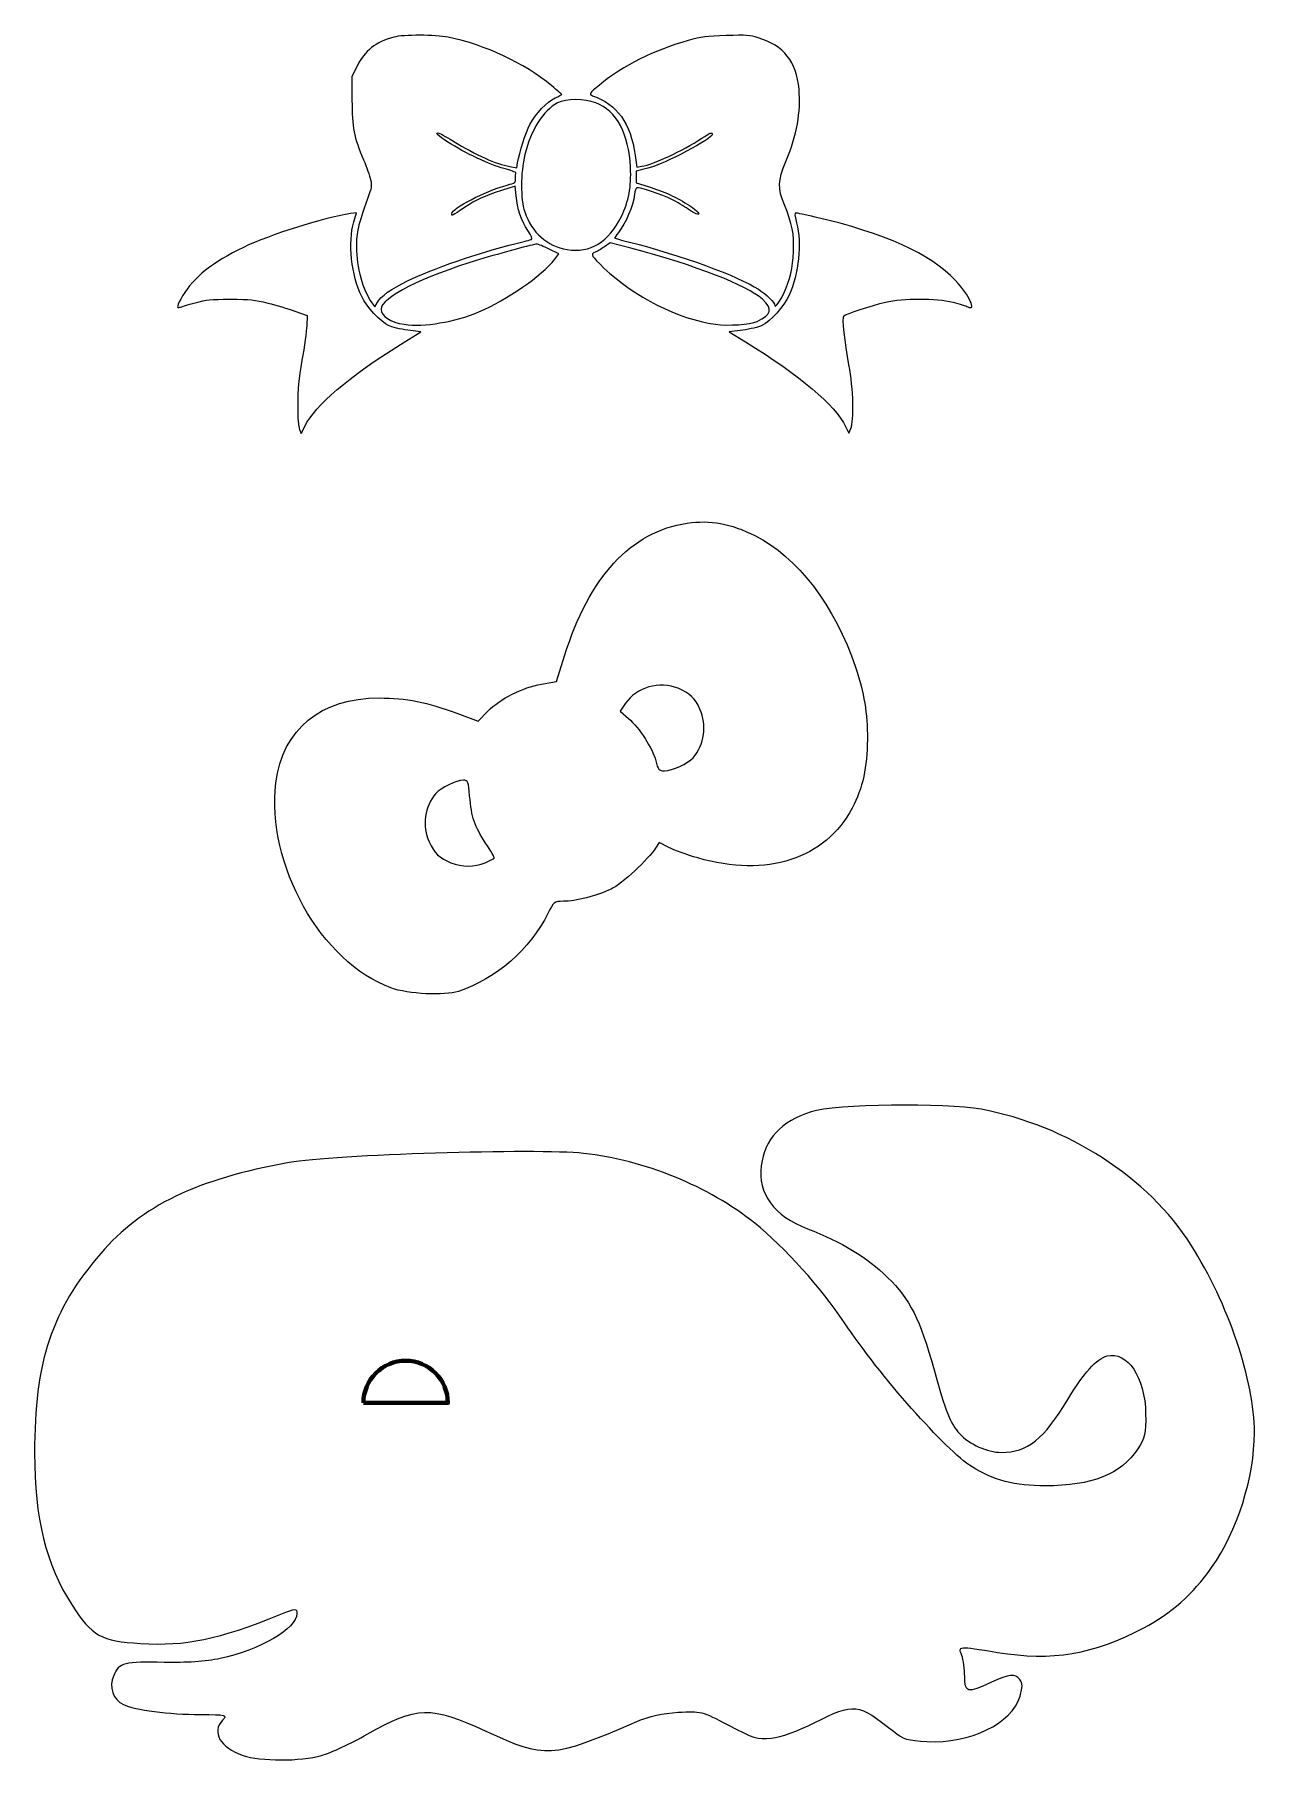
# Model space of a CAD drawing. Header units: centimetres. Extents: x -7.3 to 8.4, y -9.5 to 12.7.
import ezdxf

# ---------------------------------------------------------------- set-up
doc = ezdxf.new("R2010")
doc.units = ezdxf.units.CM
doc.header["$MEASUREMENT"] = 0
doc.layers.add('Layer 1', color=7, linetype='Continuous')

msp = doc.modelspace()

# ---------------------------------------------------------------- linework, layer by layer
at = {"layer": 'Layer 1'}
for points, knots in [([(-2.94822, 9.23279), (-3.06965, 9.40509), (-3.14702, 9.68537), (-3.14752, 9.95472), (-3.14752, 9.95472), (-3.14787, 10.14952), (-3.13085, 10.22317), (-3.00414, 10.57496), (-3.00414, 10.57496), (-2.95246, 10.71844), (-2.9491, 10.73989), (-2.96576, 10.82), (-2.96576, 10.82), (-2.9758, 10.86829), (-3.01629, 10.98334), (-3.05574, 11.07568), (-3.05574, 11.07568), (-3.18118, 11.36929), (-3.20503, 11.49138), (-3.20549, 11.84251), (-3.20549, 11.84251), (-3.20549, 11.84251), (-3.2059, 12.14912), (-3.2059, 12.14912), (-3.2059, 12.14912), (-3.2059, 12.14912), (-3.13999, 12.28252), (-3.13999, 12.28252), (-3.13999, 12.28252), (-3.04222, 12.48042), (-2.89822, 12.59433), (-2.66854, 12.65547), (-2.66854, 12.65547), (-2.54275, 12.68896), (-2.13239, 12.688), (-1.96699, 12.65384), (-1.96699, 12.65384), (-1.48191, 12.55364), (-0.99396, 12.32483), (-0.63321, 12.02839), (-0.63321, 12.02839), (-0.56354, 11.97114), (-0.50654, 11.92147), (-0.50654, 11.91801), (-0.50654, 11.91801), (-0.50654, 11.91455), (-0.54389, 11.89433), (-0.58953, 11.87307), (-0.58953, 11.87307), (-0.69994, 11.82166), (-0.83746, 11.67645), (-0.91441, 11.53001), (-0.91441, 11.53001), (-0.97304, 11.41844), (-1.05018, 11.17889), (-1.07348, 11.03604), (-1.07348, 11.03604), (-1.07348, 11.03604), (-1.08377, 10.97297), (-1.08377, 10.97297), (-1.08377, 10.97297), (-1.08377, 10.97297), (-1.17409, 10.98939), (-1.17409, 10.98939), (-1.17409, 10.98939), (-1.35201, 11.02173), (-1.60052, 11.13383), (-1.90683, 11.31992), (-1.90683, 11.31992), (-1.99955, 11.37625), (-2.08408, 11.42234), (-2.09467, 11.42234), (-2.09467, 11.42234), (-2.13873, 11.42234), (-2.10595, 11.39109), (-1.9703, 11.30379), (-1.9703, 11.30379), (-1.75148, 11.16295), (-1.42475, 11.00819), (-1.24908, 10.96217), (-1.24908, 10.96217), (-1.1626, 10.93951), (-1.0938, 10.91585), (-1.0962, 10.90959), (-1.0962, 10.90959), (-1.0986, 10.90333), (-1.10057, 10.87172), (-1.10057, 10.83936), (-1.10057, 10.83936), (-1.10057, 10.78202), (-1.10338, 10.77974), (-1.20977, 10.75048), (-1.20977, 10.75048), (-1.49712, 10.67145), (-1.92174, 10.45089), (-1.92174, 10.38066), (-1.92174, 10.38066), (-1.92174, 10.35104), (-1.92653, 10.34868), (-1.75576, 10.46245), (-1.75576, 10.46245), (-1.60484, 10.563), (-1.50878, 10.60704), (-1.2817, 10.6798), (-1.2817, 10.6798), (-1.2817, 10.6798), (-1.10465, 10.73653), (-1.10465, 10.73653), (-1.10465, 10.73653), (-1.10465, 10.73653), (-1.09308, 10.61208), (-1.09308, 10.61208), (-1.09308, 10.61208), (-1.07776, 10.44732), (-1.02643, 10.29511), (-0.94227, 10.16489), (-0.94227, 10.16489), (-0.89595, 10.09322), (-0.88061, 10.056), (-0.8953, 10.05092), (-0.8953, 10.05092), (-0.9073, 10.04677), (-0.99574, 10.02371), (-1.09183, 9.99968), (-1.09183, 9.99968), (-1.57095, 9.87983), (-2.17295, 9.67222), (-2.48955, 9.51765), (-2.48955, 9.51765), (-2.70413, 9.41289), (-2.82862, 9.32307), (-2.88286, 9.23388), (-2.88286, 9.23388), (-2.88286, 9.23388), (-2.91348, 9.18354), (-2.91348, 9.18354), (-2.91348, 9.18354), (-2.91348, 9.18354), (-2.94821, 9.23281), (-2.94821, 9.23281), (-2.94821, 9.23281), (-2.94821, 9.23281), (-2.94822, 9.23279), (-2.94822, 9.23279)], [0, 0, 0, 0, 0.02702703, 0.02702703, 0.02702703, 0.02702703, 0.05405405, 0.05405405, 0.05405405, 0.05405405, 0.08108108, 0.08108108, 0.08108108, 0.08108108, 0.10810811, 0.10810811, 0.10810811, 0.10810811, 0.13513514, 0.13513514, 0.13513514, 0.13513514, 0.16216216, 0.16216216, 0.16216216, 0.16216216, 0.18918919, 0.18918919, 0.18918919, 0.18918919, 0.21621622, 0.21621622, 0.21621622, 0.21621622, 0.24324324, 0.24324324, 0.24324324, 0.24324324, 0.27027027, 0.27027027, 0.27027027, 0.27027027, 0.2972973, 0.2972973, 0.2972973, 0.2972973, 0.32432432, 0.32432432, 0.32432432, 0.32432432, 0.35135135, 0.35135135, 0.35135135, 0.35135135, 0.37837838, 0.37837838, 0.37837838, 0.37837838, 0.40540541, 0.40540541, 0.40540541, 0.40540541, 0.43243243, 0.43243243, 0.43243243, 0.43243243, 0.45945946, 0.45945946, 0.45945946, 0.45945946, 0.48648649, 0.48648649, 0.48648649, 0.48648649, 0.51351351, 0.51351351, 0.51351351, 0.51351351, 0.54054054, 0.54054054, 0.54054054, 0.54054054, 0.56756757, 0.56756757, 0.56756757, 0.56756757, 0.59459459, 0.59459459, 0.59459459, 0.59459459, 0.62162162, 0.62162162, 0.62162162, 0.62162162, 0.64864865, 0.64864865, 0.64864865, 0.64864865, 0.67567568, 0.67567568, 0.67567568, 0.67567568, 0.7027027, 0.7027027, 0.7027027, 0.7027027, 0.72972973, 0.72972973, 0.72972973, 0.72972973, 0.75675676, 0.75675676, 0.75675676, 0.75675676, 0.78378378, 0.78378378, 0.78378378, 0.78378378, 0.81081081, 0.81081081, 0.81081081, 0.81081081, 0.83783784, 0.83783784, 0.83783784, 0.83783784, 0.86486486, 0.86486486, 0.86486486, 0.86486486, 0.89189189, 0.89189189, 0.89189189, 0.89189189, 0.91891892, 0.91891892, 0.91891892, 0.91891892, 0.94594595, 0.94594595, 0.94594595, 0.94594595, 1, 1, 1, 1]), ([(2.23687, 9.19847), (2.23619, 9.23576), (2.1287, 9.34402), (2.02814, 9.40871), (2.02814, 9.40871), (1.75877, 9.582), (1.02409, 9.85067), (0.36709, 10.01615), (0.36709, 10.01615), (0.26622, 10.04156), (0.18092, 10.06512), (0.17752, 10.06852), (0.17752, 10.06852), (0.17412, 10.07192), (0.19522, 10.10471), (0.22442, 10.14138), (0.22442, 10.14138), (0.31938, 10.26067), (0.41006, 10.47535), (0.43147, 10.63159), (0.43147, 10.63159), (0.43731, 10.67421), (0.45078, 10.71241), (0.4614, 10.71649), (0.4614, 10.71649), (0.49027, 10.72757), (0.78812, 10.62706), (0.91297, 10.56412), (0.91297, 10.56412), (0.97306, 10.53382), (1.067, 10.47866), (1.12172, 10.44154), (1.12172, 10.44154), (1.17645, 10.40442), (1.22952, 10.37405), (1.23965, 10.37405), (1.23965, 10.37405), (1.2841, 10.37405), (1.24954, 10.41199), (1.13679, 10.48694), (1.13679, 10.48694), (0.98389, 10.58859), (0.80327, 10.67203), (0.60727, 10.73157), (0.60727, 10.73157), (0.60727, 10.73157), (0.45439, 10.77801), (0.45439, 10.77801), (0.45439, 10.77801), (0.45439, 10.77801), (0.45439, 10.85293), (0.45439, 10.85293), (0.45439, 10.85293), (0.45439, 10.85293), (0.45439, 10.92785), (0.45439, 10.92785), (0.45439, 10.92785), (0.45439, 10.92785), (0.60223, 10.96691), (0.60223, 10.96691), (0.60223, 10.96691), (0.82304, 11.02524), (1.4328, 11.34652), (1.4328, 11.40453), (1.4328, 11.40453), (1.4328, 11.43452), (1.40753, 11.4251), (1.29789, 11.35424), (1.29789, 11.35424), (1.04217, 11.18896), (0.67388, 11.0162), (0.52729, 10.99276), (0.52729, 10.99276), (0.52729, 10.99276), (0.46019, 10.98203), (0.46019, 10.98203), (0.46019, 10.98203), (0.46019, 10.98203), (0.43936, 11.13091), (0.43936, 11.13091), (0.43936, 11.13091), (0.3806, 11.55092), (0.20828, 11.79261), (-0.10906, 11.90011), (-0.10906, 11.90011), (-0.1588, 11.91696), (-0.14586, 11.93747), (-0.0217, 12.03855), (-0.0217, 12.03855), (0.28689, 12.28977), (0.68873, 12.49127), (1.12175, 12.61193), (1.12175, 12.61193), (1.29639, 12.6606), (1.353, 12.66797), (1.61093, 12.67563), (1.61093, 12.67563), (1.87274, 12.68341), (1.9148, 12.68054), (2.02151, 12.64764), (2.02151, 12.64764), (2.35358, 12.54526), (2.51752, 12.33939), (2.54852, 11.98584), (2.54852, 11.98584), (2.57433, 11.69149), (2.52117, 11.39731), (2.38039, 11.05545), (2.38039, 11.05545), (2.27455, 10.79844), (2.27176, 10.71416), (2.36179, 10.49524), (2.36179, 10.49524), (2.46223, 10.25101), (2.48682, 10.12245), (2.47624, 9.89685), (2.47624, 9.89685), (2.46612, 9.68107), (2.43181, 9.52823), (2.35783, 9.36945), (2.35783, 9.36945), (2.30677, 9.25986), (2.23755, 9.16202), (2.23688, 9.19849), (2.23688, 9.19849), (2.23688, 9.19849), (2.23687, 9.19847), (2.23687, 9.19847)], [0, 0, 0, 0, 0.03030303, 0.03030303, 0.03030303, 0.03030303, 0.06060606, 0.06060606, 0.06060606, 0.06060606, 0.09090909, 0.09090909, 0.09090909, 0.09090909, 0.12121212, 0.12121212, 0.12121212, 0.12121212, 0.15151515, 0.15151515, 0.15151515, 0.15151515, 0.18181818, 0.18181818, 0.18181818, 0.18181818, 0.21212121, 0.21212121, 0.21212121, 0.21212121, 0.24242424, 0.24242424, 0.24242424, 0.24242424, 0.27272727, 0.27272727, 0.27272727, 0.27272727, 0.3030303, 0.3030303, 0.3030303, 0.3030303, 0.33333333, 0.33333333, 0.33333333, 0.33333333, 0.36363636, 0.36363636, 0.36363636, 0.36363636, 0.39393939, 0.39393939, 0.39393939, 0.39393939, 0.42424242, 0.42424242, 0.42424242, 0.42424242, 0.45454545, 0.45454545, 0.45454545, 0.45454545, 0.48484848, 0.48484848, 0.48484848, 0.48484848, 0.51515152, 0.51515152, 0.51515152, 0.51515152, 0.54545455, 0.54545455, 0.54545455, 0.54545455, 0.57575758, 0.57575758, 0.57575758, 0.57575758, 0.60606061, 0.60606061, 0.60606061, 0.60606061, 0.63636364, 0.63636364, 0.63636364, 0.63636364, 0.66666667, 0.66666667, 0.66666667, 0.66666667, 0.6969697, 0.6969697, 0.6969697, 0.6969697, 0.72727273, 0.72727273, 0.72727273, 0.72727273, 0.75757576, 0.75757576, 0.75757576, 0.75757576, 0.78787879, 0.78787879, 0.78787879, 0.78787879, 0.81818182, 0.81818182, 0.81818182, 0.81818182, 0.84848485, 0.84848485, 0.84848485, 0.84848485, 0.87878788, 0.87878788, 0.87878788, 0.87878788, 0.90909091, 0.90909091, 0.90909091, 0.90909091, 0.93939394, 0.93939394, 0.93939394, 0.93939394, 1, 1, 1, 1]), ([(-0.43667, 9.9213), (-0.69772, 9.96627), (-0.88884, 10.13639), (-0.98155, 10.4063), (-0.98155, 10.4063), (-1.03814, 10.57105), (-1.03748, 10.90474), (-0.98011, 11.14278), (-0.98011, 11.14278), (-0.90314, 11.46209), (-0.74565, 11.71123), (-0.55897, 11.80896), (-0.55897, 11.80896), (-0.44908, 11.86649), (-0.21124, 11.86686), (-0.0672, 11.80972), (-0.0672, 11.80972), (0.2029, 11.70258), (0.35598, 11.4168), (0.37916, 10.97645), (0.37916, 10.97645), (0.39219, 10.7288), (0.35738, 10.54105), (0.26262, 10.34782), (0.26262, 10.34782), (0.10056, 10.01737), (-0.14058, 9.87029), (-0.43667, 9.9213)], [0, 0, 0, 0, 0.125, 0.125, 0.125, 0.125, 0.25, 0.25, 0.25, 0.25, 0.375, 0.375, 0.375, 0.375, 0.5, 0.5, 0.5, 0.5, 0.625, 0.625, 0.625, 0.625, 0.75, 0.75, 0.75, 0.75, 1, 1, 1, 1]), ([(-3.88109, 7.60479), (-3.89634, 7.64004), (-3.90376, 7.74301), (-3.90374, 7.91928), (-3.90374, 7.91928), (-3.90372, 8.13464), (-3.89394, 8.2374), (-3.84883, 8.49584), (-3.84883, 8.49584), (-3.81864, 8.66881), (-3.79142, 8.86888), (-3.78833, 8.94045), (-3.78833, 8.94045), (-3.78833, 8.94045), (-3.78272, 9.07057), (-3.78272, 9.07057), (-3.78272, 9.07057), (-3.78272, 9.07057), (-3.93984, 9.12706), (-3.93984, 9.12706), (-3.93984, 9.12706), (-4.02625, 9.15813), (-4.18344, 9.20529), (-4.28914, 9.23186), (-4.28914, 9.23186), (-4.4602, 9.27486), (-4.51302, 9.28019), (-4.76961, 9.28031), (-4.76961, 9.28031), (-5.02729, 9.28042), (-5.07551, 9.27559), (-5.22387, 9.23457), (-5.22387, 9.23457), (-5.31516, 9.20933), (-5.40361, 9.1833), (-5.42042, 9.17672), (-5.42042, 9.17672), (-5.46827, 9.15799), (-5.45806, 9.201), (-5.38548, 9.3239), (-5.38548, 9.3239), (-5.24641, 9.55937), (-4.99503, 9.75997), (-4.60252, 9.94872), (-4.60252, 9.94872), (-4.26532, 10.11087), (-3.58005, 10.32668), (-3.22081, 10.38386), (-3.22081, 10.38386), (-3.22081, 10.38386), (-3.14836, 10.39539), (-3.14836, 10.39539), (-3.14836, 10.39539), (-3.14836, 10.39539), (-3.18303, 10.27551), (-3.18303, 10.27551), (-3.18303, 10.27551), (-3.25851, 10.01456), (-3.21301, 9.58739), (-3.08073, 9.31502), (-3.08073, 9.31502), (-3.01916, 9.18825), (-2.83574, 8.99053), (-2.73401, 8.94129), (-2.73401, 8.94129), (-2.69045, 8.9202), (-2.58475, 8.89516), (-2.48805, 8.88301), (-2.48805, 8.88301), (-2.48805, 8.88301), (-2.31848, 8.86171), (-2.31848, 8.86171), (-2.31848, 8.86171), (-2.31848, 8.86171), (-2.58012, 8.69903), (-2.58012, 8.69903), (-2.58012, 8.69903), (-3.24944, 8.28287), (-3.67952, 7.91497), (-3.81299, 7.6444), (-3.81299, 7.6444), (-3.81299, 7.6444), (-3.85839, 7.55236), (-3.85839, 7.55236), (-3.85839, 7.55236), (-3.85839, 7.55236), (-3.88106, 7.60478), (-3.88106, 7.60478), (-3.88106, 7.60478), (-3.88106, 7.60478), (-3.88109, 7.60479), (-3.88109, 7.60479)], [0, 0, 0, 0, 0.04166667, 0.04166667, 0.04166667, 0.04166667, 0.08333333, 0.08333333, 0.08333333, 0.08333333, 0.125, 0.125, 0.125, 0.125, 0.16666667, 0.16666667, 0.16666667, 0.16666667, 0.20833333, 0.20833333, 0.20833333, 0.20833333, 0.25, 0.25, 0.25, 0.25, 0.29166667, 0.29166667, 0.29166667, 0.29166667, 0.33333333, 0.33333333, 0.33333333, 0.33333333, 0.375, 0.375, 0.375, 0.375, 0.41666667, 0.41666667, 0.41666667, 0.41666667, 0.45833333, 0.45833333, 0.45833333, 0.45833333, 0.5, 0.5, 0.5, 0.5, 0.54166667, 0.54166667, 0.54166667, 0.54166667, 0.58333333, 0.58333333, 0.58333333, 0.58333333, 0.625, 0.625, 0.625, 0.625, 0.66666667, 0.66666667, 0.66666667, 0.66666667, 0.70833333, 0.70833333, 0.70833333, 0.70833333, 0.75, 0.75, 0.75, 0.75, 0.79166667, 0.79166667, 0.79166667, 0.79166667, 0.83333333, 0.83333333, 0.83333333, 0.83333333, 0.875, 0.875, 0.875, 0.875, 0.91666667, 0.91666667, 0.91666667, 0.91666667, 1, 1, 1, 1]), ([(3.14747, 7.64255), (3.01431, 7.91751), (2.56573, 8.29757), (1.86084, 8.73268), (1.86084, 8.73268), (1.86084, 8.73268), (1.65118, 8.8621), (1.65118, 8.8621), (1.65118, 8.8621), (1.65118, 8.8621), (1.82349, 8.88366), (1.82349, 8.88366), (1.82349, 8.88366), (1.92194, 8.89598), (2.02824, 8.92092), (2.07146, 8.94184), (2.07146, 8.94184), (2.18311, 8.99589), (2.35369, 9.1873), (2.42073, 9.33378), (2.42073, 9.33378), (2.54706, 9.60978), (2.58721, 9.99628), (2.51746, 10.26484), (2.51746, 10.26484), (2.49137, 10.36529), (2.48936, 10.39151), (2.50776, 10.39151), (2.50776, 10.39151), (2.52053, 10.39151), (2.63178, 10.36809), (2.75499, 10.33947), (2.75499, 10.33947), (3.65619, 10.13012), (4.23743, 9.86703), (4.56249, 9.52132), (4.56249, 9.52132), (4.74112, 9.33134), (4.83991, 9.12042), (4.72027, 9.18445), (4.72027, 9.18445), (4.70055, 9.195), (4.61519, 9.22092), (4.53057, 9.24205), (4.53057, 9.24205), (4.31261, 9.29647), (3.88873, 9.29662), (3.65952, 9.24236), (3.65952, 9.24236), (3.48872, 9.20192), (3.14711, 9.09026), (3.12425, 9.0674), (3.12425, 9.0674), (3.10376, 9.04691), (3.13788, 8.72654), (3.19164, 8.43471), (3.19164, 8.43471), (3.24809, 8.12828), (3.25971, 7.71612), (3.21472, 7.61636), (3.21472, 7.61636), (3.21472, 7.61636), (3.18841, 7.55802), (3.18841, 7.55802), (3.18841, 7.55802), (3.18841, 7.55802), (3.14747, 7.64256), (3.14747, 7.64256), (3.14747, 7.64256), (3.14747, 7.64256), (3.14747, 7.64255), (3.14747, 7.64255)], [0, 0, 0, 0, 0.05263158, 0.05263158, 0.05263158, 0.05263158, 0.10526316, 0.10526316, 0.10526316, 0.10526316, 0.15789474, 0.15789474, 0.15789474, 0.15789474, 0.21052632, 0.21052632, 0.21052632, 0.21052632, 0.26315789, 0.26315789, 0.26315789, 0.26315789, 0.31578947, 0.31578947, 0.31578947, 0.31578947, 0.36842105, 0.36842105, 0.36842105, 0.36842105, 0.42105263, 0.42105263, 0.42105263, 0.42105263, 0.47368421, 0.47368421, 0.47368421, 0.47368421, 0.52631579, 0.52631579, 0.52631579, 0.52631579, 0.57894737, 0.57894737, 0.57894737, 0.57894737, 0.63157895, 0.63157895, 0.63157895, 0.63157895, 0.68421053, 0.68421053, 0.68421053, 0.68421053, 0.73684211, 0.73684211, 0.73684211, 0.73684211, 0.78947368, 0.78947368, 0.78947368, 0.78947368, 0.84210526, 0.84210526, 0.84210526, 0.84210526, 0.89473684, 0.89473684, 0.89473684, 0.89473684, 1, 1, 1, 1]), ([(1.47137, 8.95898), (0.99065, 9.02621), (0.43347, 9.30762), (0.03826, 9.68278), (0.03826, 9.68278), (-0.12461, 9.83738), (-0.13863, 9.86197), (-0.07728, 9.8853), (-0.07728, 9.8853), (-0.05181, 9.89498), (0.00231, 9.9268), (0.04297, 9.95601), (0.04297, 9.95601), (0.04297, 9.95601), (0.11691, 10.00911), (0.11691, 10.00911), (0.11691, 10.00911), (0.11691, 10.00911), (0.38485, 9.93773), (0.38485, 9.93773), (0.38485, 9.93773), (1.23163, 9.71213), (1.87542, 9.462), (2.07794, 9.27991), (2.07794, 9.27991), (2.21338, 9.15814), (2.19383, 9.07746), (2.00908, 8.99574), (2.00908, 8.99574), (1.91568, 8.95442), (1.63913, 8.93552), (1.47136, 8.95898), (1.47136, 8.95898), (1.47136, 8.95898), (1.47137, 8.95898), (1.47137, 8.95898)], [0, 0, 0, 0, 0.1, 0.1, 0.1, 0.1, 0.2, 0.2, 0.2, 0.2, 0.3, 0.3, 0.3, 0.3, 0.4, 0.4, 0.4, 0.4, 0.5, 0.5, 0.5, 0.5, 0.6, 0.6, 0.6, 0.6, 0.7, 0.7, 0.7, 0.7, 0.8, 0.8, 0.8, 0.8, 1, 1, 1, 1]), ([(-2.53325, 8.95799), (-2.71367, 8.98471), (-2.83027, 9.06114), (-2.83027, 9.15268), (-2.83027, 9.15268), (-2.83027, 9.30268), (-2.31122, 9.56457), (-1.56358, 9.79181), (-1.56358, 9.79181), (-1.28087, 9.87774), (-0.86437, 9.98967), (-0.82735, 9.98967), (-0.82735, 9.98967), (-0.80964, 9.98967), (-0.73799, 9.96143), (-0.66813, 9.92691), (-0.66813, 9.92691), (-0.66813, 9.92691), (-0.54111, 9.86415), (-0.54111, 9.86415), (-0.54111, 9.86415), (-0.54111, 9.86415), (-0.59563, 9.79531), (-0.59563, 9.79531), (-0.59563, 9.79531), (-0.76806, 9.5776), (-1.20238, 9.27699), (-1.57373, 9.11833), (-1.57373, 9.11833), (-1.8806, 8.98722), (-2.27998, 8.92049), (-2.53326, 8.958), (-2.53326, 8.958), (-2.53326, 8.958), (-2.53325, 8.95799), (-2.53325, 8.95799)], [0, 0, 0, 0, 0.1, 0.1, 0.1, 0.1, 0.2, 0.2, 0.2, 0.2, 0.3, 0.3, 0.3, 0.3, 0.4, 0.4, 0.4, 0.4, 0.5, 0.5, 0.5, 0.5, 0.6, 0.6, 0.6, 0.6, 0.7, 0.7, 0.7, 0.7, 0.8, 0.8, 0.8, 0.8, 1, 1, 1, 1]), ([(-1.83453, 0.36951), (-1.34923, 0.53034), (-0.91059, 0.91255), (-0.68483, 1.3713), (-0.68483, 1.3713), (-0.61023, 1.52288), (-0.60276, 1.52876), (-0.48492, 1.52876), (-0.48492, 1.52876), (-0.33093, 1.52876), (-0.04611, 1.6016), (0.12998, 1.686), (0.12998, 1.686), (0.26324, 1.74988), (0.61709, 2.07649), (0.703, 2.2149), (0.703, 2.2149), (0.703, 2.2149), (0.74725, 2.2862), (0.74725, 2.2862), (0.74725, 2.2862), (0.74725, 2.2862), (0.87133, 2.2229), (0.87133, 2.2229), (0.87133, 2.2229), (0.93958, 2.18808), (1.10774, 2.12707), (1.24502, 2.08732), (1.24502, 2.08732), (2.13367, 1.83001), (2.88816, 2.07391), (3.23288, 2.7299), (3.23288, 2.7299), (3.36742, 2.98593), (3.42802, 3.2597), (3.4284, 3.61324), (3.4284, 3.61324), (3.42879, 3.95908), (3.38817, 4.20615), (3.27559, 4.54301), (3.27559, 4.54301), (3.01236, 5.33063), (2.52566, 5.96793), (1.98147, 6.23759), (1.98147, 6.23759), (1.66379, 6.39501), (1.41111, 6.44122), (1.10736, 6.39746), (1.10736, 6.39746), (0.38982, 6.29409), (-0.15795, 5.7009), (-0.46881, 4.6906), (-0.46881, 4.6906), (-0.46881, 4.6906), (-0.57105, 4.35832), (-0.57105, 4.35832), (-0.57105, 4.35832), (-0.57105, 4.35832), (-0.76575, 4.32497), (-0.76575, 4.32497), (-0.76575, 4.32497), (-1.01287, 4.28264), (-1.2967, 4.13917), (-1.45754, 3.97528), (-1.45754, 3.97528), (-1.45754, 3.97528), (-1.58275, 3.8477), (-1.58275, 3.8477), (-1.58275, 3.8477), (-1.58275, 3.8477), (-1.85724, 3.9508), (-1.85724, 3.9508), (-1.85724, 3.9508), (-2.23849, 4.094), (-2.50451, 4.14632), (-2.85429, 4.14689), (-2.85429, 4.14689), (-3.6081, 4.14812), (-4.09911, 3.74483), (-4.18405, 3.05471), (-4.18405, 3.05471), (-4.31281, 2.00853), (-3.601, 0.73833), (-2.70433, 0.41422), (-2.70433, 0.41422), (-2.48139, 0.33364), (-2.0151, 0.30966), (-1.83454, 0.3695), (-1.83454, 0.3695), (-1.83454, 0.3695), (-1.83453, 0.36951), (-1.83453, 0.36951)], [0, 0, 0, 0, 0.04166667, 0.04166667, 0.04166667, 0.04166667, 0.08333333, 0.08333333, 0.08333333, 0.08333333, 0.125, 0.125, 0.125, 0.125, 0.16666667, 0.16666667, 0.16666667, 0.16666667, 0.20833333, 0.20833333, 0.20833333, 0.20833333, 0.25, 0.25, 0.25, 0.25, 0.29166667, 0.29166667, 0.29166667, 0.29166667, 0.33333333, 0.33333333, 0.33333333, 0.33333333, 0.375, 0.375, 0.375, 0.375, 0.41666667, 0.41666667, 0.41666667, 0.41666667, 0.45833333, 0.45833333, 0.45833333, 0.45833333, 0.5, 0.5, 0.5, 0.5, 0.54166667, 0.54166667, 0.54166667, 0.54166667, 0.58333333, 0.58333333, 0.58333333, 0.58333333, 0.625, 0.625, 0.625, 0.625, 0.66666667, 0.66666667, 0.66666667, 0.66666667, 0.70833333, 0.70833333, 0.70833333, 0.70833333, 0.75, 0.75, 0.75, 0.75, 0.79166667, 0.79166667, 0.79166667, 0.79166667, 0.83333333, 0.83333333, 0.83333333, 0.83333333, 0.875, 0.875, 0.875, 0.875, 0.91666667, 0.91666667, 0.91666667, 0.91666667, 1, 1, 1, 1]), ([(0.70393, 3.33951), (0.66366, 3.49945), (0.49493, 3.76104), (0.35255, 3.88427), (0.35255, 3.88427), (0.35255, 3.88427), (0.24732, 3.97535), (0.24732, 3.97535), (0.24732, 3.97535), (0.24732, 3.97535), (0.31637, 4.07922), (0.31637, 4.07922), (0.31637, 4.07922), (0.45247, 4.28397), (0.7561, 4.37055), (0.99215, 4.27192), (0.99215, 4.27192), (1.14088, 4.20978), (1.20777, 4.14583), (1.27329, 4.00313), (1.27329, 4.00313), (1.36614, 3.80094), (1.32967, 3.53934), (1.18609, 3.37765), (1.18609, 3.37765), (1.11921, 3.30233), (0.91617, 3.20983), (0.81589, 3.20899), (0.81589, 3.20899), (0.74755, 3.20842), (0.73255, 3.22591), (0.70394, 3.33951), (0.70394, 3.33951), (0.70394, 3.33951), (0.70393, 3.33951), (0.70393, 3.33951)], [0, 0, 0, 0, 0.1, 0.1, 0.1, 0.1, 0.2, 0.2, 0.2, 0.2, 0.3, 0.3, 0.3, 0.3, 0.4, 0.4, 0.4, 0.4, 0.5, 0.5, 0.5, 0.5, 0.6, 0.6, 0.6, 0.6, 0.7, 0.7, 0.7, 0.7, 0.8, 0.8, 0.8, 0.8, 1, 1, 1, 1]), ([(-1.93187, 2.02477), (-2.0806, 2.08691), (-2.14749, 2.15086), (-2.21301, 2.29356), (-2.21301, 2.29356), (-2.30586, 2.49575), (-2.26939, 2.75735), (-2.12581, 2.91904), (-2.12581, 2.91904), (-2.06349, 2.98922), (-1.85827, 3.0868), (-1.77107, 3.0877), (-1.77107, 3.0877), (-1.7143, 3.08829), (-1.70584, 3.06703), (-1.69077, 2.88591), (-1.69077, 2.88591), (-1.66776, 2.60937), (-1.62867, 2.49394), (-1.48532, 2.27928), (-1.48532, 2.27928), (-1.41785, 2.17825), (-1.36822, 2.09003), (-1.37501, 2.08323), (-1.37501, 2.08323), (-1.38181, 2.07643), (-1.43399, 2.05065), (-1.49097, 2.02593), (-1.49097, 2.02593), (-1.62562, 1.96752), (-1.79377, 1.96707), (-1.93186, 2.02477), (-1.93186, 2.02477), (-1.93186, 2.02477), (-1.93187, 2.02477), (-1.93187, 2.02477)], [0, 0, 0, 0, 0.1, 0.1, 0.1, 0.1, 0.2, 0.2, 0.2, 0.2, 0.3, 0.3, 0.3, 0.3, 0.4, 0.4, 0.4, 0.4, 0.5, 0.5, 0.5, 0.5, 0.6, 0.6, 0.6, 0.6, 0.7, 0.7, 0.7, 0.7, 0.8, 0.8, 0.8, 0.8, 1, 1, 1, 1]), ([(-4.60603, -9.46788), (-4.90638, -9.36133), (-5.01572, -9.17405), (-4.87097, -9.01409), (-4.87097, -9.01409), (-4.8085, -8.94506), (-4.81943, -8.94228), (-5.15556, -8.94153), (-5.15556, -8.94153), (-5.55999, -8.94063), (-6.00229, -8.88378), (-6.14794, -8.81397), (-6.14794, -8.81397), (-6.28459, -8.74848), (-6.33656, -8.59135), (-6.27262, -8.43699), (-6.27262, -8.43699), (-6.20622, -8.27669), (-6.13034, -8.25718), (-5.62287, -8.26992), (-5.62287, -8.26992), (-5.34346, -8.27694), (-5.08849, -8.25926), (-4.90037, -8.21983), (-4.90037, -8.21983), (-4.3923, -8.11334), (-3.91534, -7.83342), (-3.91534, -7.64174), (-3.91534, -7.64174), (-3.91534, -7.57178), (-3.9239, -7.57217), (-4.12142, -7.65115), (-4.12142, -7.65115), (-4.94437, -7.98021), (-5.33678, -8.06179), (-5.92654, -8.02646), (-5.92654, -8.02646), (-6.43627, -7.99593), (-6.55183, -7.93144), (-6.80666, -7.5353), (-6.80666, -7.5353), (-7.14641, -7.00717), (-7.29115, -6.42157), (-7.29115, -5.57506), (-7.29115, -5.57506), (-7.29115, -4.39979), (-7.07276, -3.74025), (-6.44003, -3.00469), (-6.44003, -3.00469), (-5.91162, -2.3904), (-5.2001, -2.04727), (-4.01348, -1.83449), (-4.01348, -1.83449), (-3.45797, -1.73488), (-0.81533, -1.65251), (-0.22365, -1.71637), (-0.22365, -1.71637), (0.55522, -1.80043), (1.38587, -2.14003), (1.97887, -2.61682), (1.97887, -2.61682), (2.35994, -2.92322), (2.83798, -3.45328), (3.13308, -3.89667), (3.13308, -3.89667), (3.59046, -4.58387), (4.4341, -5.53758), (4.77491, -5.75273), (4.77491, -5.75273), (5.04804, -5.92515), (5.3295, -5.99831), (5.71774, -5.99781), (5.71774, -5.99781), (6.31999, -5.99702), (6.69107, -5.8485), (6.90735, -5.52168), (6.90735, -5.52168), (7.00119, -5.37987), (7.01394, -5.32392), (7.01009, -5.07082), (7.01009, -5.07082), (7.00291, -4.59889), (6.77607, -4.25883), (6.51258, -4.32496), (6.51258, -4.32496), (6.37969, -4.35831), (6.21038, -4.54601), (6.00761, -4.88477), (6.00761, -4.88477), (5.69858, -5.40107), (5.49095, -5.56649), (5.15192, -5.56649), (5.15192, -5.56649), (4.9726, -5.56649), (4.74421, -5.46365), (4.61436, -5.32444), (4.61436, -5.32444), (4.49979, -5.20161), (4.43411, -5.03714), (4.28586, -4.50186), (4.28586, -4.50186), (4.10418, -3.84589), (3.98024, -3.59926), (3.68846, -3.31317), (3.68846, -3.31317), (3.42127, -3.05119), (3.09811, -2.85514), (2.65676, -2.68727), (2.65676, -2.68727), (2.22717, -2.52387), (2.01401, -2.23382), (2.06179, -1.87764), (2.06179, -1.87764), (2.10816, -1.53194), (2.31392, -1.30899), (2.70488, -1.18085), (2.70488, -1.18085), (2.99949, -1.08429), (4.43608, -1.06297), (4.89197, -1.1484), (4.89197, -1.1484), (6.00753, -1.35744), (7.04312, -2.02735), (7.59543, -2.89725), (7.59543, -2.89725), (8.07508, -3.65271), (8.41028, -4.64577), (8.41028, -5.31135), (8.41028, -5.31135), (8.41028, -5.88397), (8.18963, -6.57991), (7.85952, -7.04846), (7.85952, -7.04846), (7.61648, -7.39342), (7.33776, -7.64187), (6.98712, -7.82613), (6.98712, -7.82613), (6.33757, -8.16746), (5.8058, -8.25646), (5.10359, -8.14138), (5.10359, -8.14138), (4.5907, -8.05732), (4.59631, -8.05686), (4.64291, -8.17942), (4.64291, -8.17942), (4.66397, -8.2348), (4.68119, -8.35845), (4.68119, -8.4542), (4.68119, -8.4542), (4.68119, -8.663), (4.71261, -8.67008), (5.01852, -8.53015), (5.01852, -8.53015), (5.26837, -8.41586), (5.321, -8.41046), (5.38878, -8.49214), (5.38878, -8.49214), (5.42806, -8.53947), (5.4289, -8.58492), (5.3927, -8.70573), (5.3927, -8.70573), (5.28751, -9.05683), (4.75252, -9.31768), (4.19536, -9.28955), (4.19536, -9.28955), (3.94712, -9.27701), (3.88881, -9.25925), (3.76279, -9.15775), (3.76279, -9.15775), (3.31322, -8.79567), (3.25759, -8.78941), (2.75085, -9.04391), (2.75085, -9.04391), (2.52145, -9.15912), (2.32018, -9.23142), (2.19227, -9.24457), (2.19227, -9.24457), (2.01023, -9.26328), (1.96078, -9.24849), (1.6406, -9.07952), (1.6406, -9.07952), (1.29379, -8.8965), (1.28477, -8.89417), (0.99292, -8.91233), (0.99292, -8.91233), (0.79615, -8.92457), (0.618, -8.96449), (0.46142, -9.03143), (0.46142, -9.03143), (-0.65128, -9.50716), (-0.70718, -9.51072), (-1.48306, -9.15545), (-1.48306, -9.15545), (-2.20107, -8.82668), (-2.35961, -8.8309), (-3.00964, -9.19608), (-3.00964, -9.19608), (-3.21633, -9.3122), (-3.48138, -9.43508), (-3.59864, -9.46915), (-3.59864, -9.46915), (-3.86236, -9.54578), (-4.38832, -9.54511), (-4.60605, -9.46787), (-4.60605, -9.46787), (-4.60605, -9.46787), (-4.60603, -9.46788), (-4.60603, -9.46788)], [0, 0, 0, 0, 0.01886792, 0.01886792, 0.01886792, 0.01886792, 0.03773585, 0.03773585, 0.03773585, 0.03773585, 0.05660377, 0.05660377, 0.05660377, 0.05660377, 0.0754717, 0.0754717, 0.0754717, 0.0754717, 0.09433962, 0.09433962, 0.09433962, 0.09433962, 0.11320755, 0.11320755, 0.11320755, 0.11320755, 0.13207547, 0.13207547, 0.13207547, 0.13207547, 0.1509434, 0.1509434, 0.1509434, 0.1509434, 0.16981132, 0.16981132, 0.16981132, 0.16981132, 0.18867925, 0.18867925, 0.18867925, 0.18867925, 0.20754717, 0.20754717, 0.20754717, 0.20754717, 0.22641509, 0.22641509, 0.22641509, 0.22641509, 0.24528302, 0.24528302, 0.24528302, 0.24528302, 0.26415094, 0.26415094, 0.26415094, 0.26415094, 0.28301887, 0.28301887, 0.28301887, 0.28301887, 0.30188679, 0.30188679, 0.30188679, 0.30188679, 0.32075472, 0.32075472, 0.32075472, 0.32075472, 0.33962264, 0.33962264, 0.33962264, 0.33962264, 0.35849057, 0.35849057, 0.35849057, 0.35849057, 0.37735849, 0.37735849, 0.37735849, 0.37735849, 0.39622642, 0.39622642, 0.39622642, 0.39622642, 0.41509434, 0.41509434, 0.41509434, 0.41509434, 0.43396226, 0.43396226, 0.43396226, 0.43396226, 0.45283019, 0.45283019, 0.45283019, 0.45283019, 0.47169811, 0.47169811, 0.47169811, 0.47169811, 0.49056604, 0.49056604, 0.49056604, 0.49056604, 0.50943396, 0.50943396, 0.50943396, 0.50943396, 0.52830189, 0.52830189, 0.52830189, 0.52830189, 0.54716981, 0.54716981, 0.54716981, 0.54716981, 0.56603774, 0.56603774, 0.56603774, 0.56603774, 0.58490566, 0.58490566, 0.58490566, 0.58490566, 0.60377358, 0.60377358, 0.60377358, 0.60377358, 0.62264151, 0.62264151, 0.62264151, 0.62264151, 0.64150943, 0.64150943, 0.64150943, 0.64150943, 0.66037736, 0.66037736, 0.66037736, 0.66037736, 0.67924528, 0.67924528, 0.67924528, 0.67924528, 0.69811321, 0.69811321, 0.69811321, 0.69811321, 0.71698113, 0.71698113, 0.71698113, 0.71698113, 0.73584906, 0.73584906, 0.73584906, 0.73584906, 0.75471698, 0.75471698, 0.75471698, 0.75471698, 0.77358491, 0.77358491, 0.77358491, 0.77358491, 0.79245283, 0.79245283, 0.79245283, 0.79245283, 0.81132075, 0.81132075, 0.81132075, 0.81132075, 0.83018868, 0.83018868, 0.83018868, 0.83018868, 0.8490566, 0.8490566, 0.8490566, 0.8490566, 0.86792453, 0.86792453, 0.86792453, 0.86792453, 0.88679245, 0.88679245, 0.88679245, 0.88679245, 0.90566038, 0.90566038, 0.90566038, 0.90566038, 0.9245283, 0.9245283, 0.9245283, 0.9245283, 0.94339623, 0.94339623, 0.94339623, 0.94339623, 0.96226415, 0.96226415, 0.96226415, 0.96226415, 1, 1, 1, 1])]:
    msp.add_open_spline(points, degree=3, knots=knots, dxfattribs=at)
at = {"layer": 'Layer 1', "color": 7, "lineweight": 140}
msp.add_open_spline([(-3.05792, -4.93003), (-3.0579, -4.62996), (-2.81456, -4.38662), (-2.51451, -4.38662), (-2.51451, -4.38662), (-2.21446, -4.38662), (-1.97112, -4.62996), (-1.97112, -4.93001), (-1.97112, -4.93001), (-1.97112, -4.93001), (-3.05792, -4.93003), (-3.05792, -4.93003)], degree=3, knots=[0, 0, 0, 0, 0.25, 0.25, 0.25, 0.25, 0.5, 0.5, 0.5, 0.5, 1, 1, 1, 1], dxfattribs=at)

doc.saveas('drawing.dxf')
